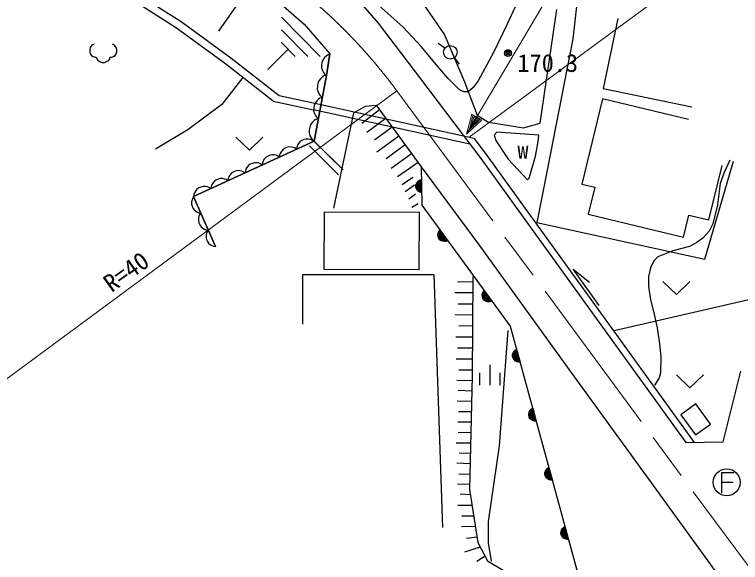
# Model space of a CAD drawing. Units: millimetres, scale not verified. Extents: x 40000 to 680000, y 20000 to 380000.
# Drawn here: x 274435 to 328260, y 269246 to 309914 of the extents above; entities that cross this region are included whole.
import ezdxf
from ezdxf.enums import TextEntityAlignment as Align

# ---------------------------------------------------------------- set-up
doc = ezdxf.new("R2010")
doc.units = ezdxf.units.MM
doc.header["$LTSCALE"] = 1000
doc.linetypes.add('CHAIN', pattern=[18.5, 12, -1.5, 3.5, -1.5])
for name, color, linetype, lineweight in [('M-BGD', 7, 'Continuous', 25), ('M-BMK', 2, 'CHAIN', 13), ('M-BMK-HTXT', 7, 'Continuous', 13), ('M-STR-HTXT', 7, 'Continuous', 13)]:
    doc.layers.add(name, color=color, linetype=linetype, lineweight=lineweight)
doc.styles.add('ＭＳ ゴシック', font='')
doc.styles.get('ＭＳ ゴシック').set_extended_font_data('MS Gothic')

msp = doc.modelspace()

# ---------------------------------------------------------------- linework, layer by layer
at = {"layer": 'M-BGD'}
for p, q in [((316597, 314841), (315829, 308112)), ((299286, 311701), (301393, 309279)), ((283786, 311300), (286785, 309387)), ((304378, 311240), (306326, 308407)), ((286446, 308891), (283501, 310770)), ((293792, 311084), (295900, 309193)), ((290863, 310558), (289571, 308670)), ((313409, 301855), (314649, 310296)), ((294227, 309716), (297105, 306794)), ((319160, 309619), (318085, 304424)), ((286785, 309387), (290472, 306697)), ((295900, 309193), (297822, 306992)), ((301393, 309279), (304457, 305244)), ((290111, 306218), (286446, 308891)), ((296177, 306801), (294220, 308788)), ((306326, 308407), (307801, 304924)), ((315829, 308112), (313940, 298490)), ((280055, 307473), (280015, 307313)), ((280175, 307633), (280055, 307473)), ((280335, 307713), (280175, 307633)), ((281855, 307633), (281695, 307713)), ((281975, 307473), (281855, 307633)), ((282015, 307313), (281975, 307473)), ((294213, 307860), (295249, 306808)), ((306339, 307404), (305852, 307756)), ((280015, 307313), (280015, 307153)), ((280015, 307153), (280055, 306993)), ((280055, 306993), (280135, 306873)), ((280135, 306873), (280255, 306793)), ((281775, 306793), (281895, 306873)), ((281895, 306873), (281975, 306993)), ((281975, 306993), (282015, 307153)), ((282015, 307153), (282015, 307313)), ((294731, 307334), (293212, 305838)), ((297534, 306821), (297418, 306711)), ((297644, 306900), (297534, 306821)), ((297556, 305390), (297822, 306992)), ((297822, 306992), (297556, 305390)), ((297818, 306969), (297644, 306900)), ((280255, 306793), (280415, 306753)), ((280415, 306753), (280495, 306753)), ((280495, 306753), (280535, 306633)), ((280535, 306633), (280615, 306513)), ((280615, 306513), (280775, 306393)), ((280775, 306393), (280935, 306353)), ((280935, 306353), (281095, 306353)), ((281095, 306353), (281215, 306393)), ((281215, 306393), (281375, 306473)), ((281375, 306473), (281455, 306553)), ((281455, 306553), (281495, 306633)), ((281495, 306633), (281535, 306753)), ((281535, 306753), (281615, 306753)), ((281615, 306753), (281775, 306793)), ((290472, 306697), (294053, 303904)), ((297229, 306353), (297198, 306163)), ((297292, 306537), (297229, 306353)), ((297418, 306711), (297292, 306537)), ((307044, 306711), (307404, 306231)), ((293609, 303489), (290111, 306218)), ((297198, 306163), (297198, 305969)), ((297198, 305969), (297261, 305763)), ((297261, 305763), (297335, 305621)), ((291365, 305240), (289794, 303233)), ((296648, 300516), (297556, 305390)), ((297556, 305390), (296648, 300516)), ((297259, 305282), (297134, 305167)), ((297378, 305363), (297259, 305282)), ((297335, 305621), (297414, 305511)), ((297564, 305432), (297378, 305363)), ((297414, 305511), (297556, 305390)), ((304457, 305244), (308998, 299235)), ((296926, 304790), (296888, 304590)), ((296996, 304985), (296926, 304790)), ((297134, 305167), (296996, 304985)), ((307801, 304924), (308746, 302445)), ((296888, 304590), (296884, 304383)), ((296884, 304383), (296947, 304164)), ((296947, 304164), (297023, 304011)), ((318085, 304424), (324649, 303066)), ((294053, 303904), (296712, 303322)), ((296966, 303619), (296848, 303511)), ((297078, 303696), (296966, 303619)), ((297023, 304011), (297104, 303892)), ((297253, 303761), (297078, 303696)), ((297104, 303892), (297253, 303761)), ((318027, 303661), (316498, 297319)), ((324413, 302122), (318027, 303661)), ((289794, 303233), (287279, 301347)), ((293609, 303489), (296614, 302831)), ((296652, 303156), (296616, 302968)), ((296718, 303339), (296652, 303156)), ((296712, 303322), (307734, 300908)), ((296848, 303511), (296718, 303339)), ((299582, 302621), (300454, 303106)), ((300454, 303106), (301253, 303178)), ((301253, 303178), (304596, 298601)), ((296616, 302968), (296613, 302773)), ((296613, 302773), (296672, 302567)), ((308198, 300295), (296614, 302831)), ((296672, 302567), (296743, 302423)), ((298105, 295549), (299582, 302621)), ((301492, 302851), (300174, 301819)), ((301366, 303024), (304596, 298601)), ((296655, 302037), (296529, 301922)), ((296774, 302118), (296655, 302037)), ((296743, 302423), (296820, 302311)), ((296959, 302187), (296774, 302118)), ((296820, 302311), (296959, 302187)), ((301970, 302197), (300558, 301167)), ((308746, 302445), (309572, 301914)), ((296321, 301545), (296284, 301345)), ((296392, 301740), (296321, 301545)), ((296529, 301922), (296392, 301740)), ((302447, 301543), (301119, 300580)), ((309572, 301914), (312169, 301501)), ((312169, 301501), (313409, 301855)), ((287279, 301347), (284886, 299921)), ((296284, 301345), (296280, 301138)), ((296280, 301138), (296342, 300919)), ((296342, 300919), (296418, 300766)), ((302924, 300890), (301298, 299702)), ((307734, 300908), (308485, 300744)), ((310183, 301170), (309989, 300952)), ((309989, 300952), (310110, 300565)), ((313302, 300952), (310183, 301170)), ((313253, 300493), (313302, 300952)), ((287717, 296399), (296648, 300516)), ((296648, 300516), (287717, 296399)), ((290847, 300817), (291847, 299857)), ((291847, 299857), (292847, 300817)), ((295590, 300460), (295472, 300313)), ((295731, 300556), (295590, 300460)), ((295883, 300626), (295731, 300556)), ((296048, 300671), (295883, 300626)), ((296235, 300665), (296048, 300671)), ((296372, 300636), (296235, 300665)), ((296484, 300594), (296372, 300636)), ((296418, 300766), (296499, 300647)), ((296619, 300502), (296484, 300594)), ((296499, 300647), (296648, 300516)), ((298799, 298380), (296648, 300516)), ((296671, 300469), (298799, 298380)), ((308485, 300744), (309401, 299532)), ((310110, 300565), (311029, 299187)), ((313060, 299405), (313253, 300493)), ((294318, 299874), (294201, 299727)), ((294459, 299969), (294318, 299874)), ((294612, 300040), (294459, 299969)), ((294776, 300085), (294612, 300040)), ((294964, 300079), (294776, 300085)), ((295101, 300049), (294964, 300079)), ((295212, 300008), (295101, 300049)), ((295347, 299916), (295212, 300008)), ((295365, 300079), (295347, 299916)), ((295406, 300190), (295365, 300079)), ((295472, 300313), (295406, 300190)), ((298446, 298025), (296296, 300161)), ((303402, 300236), (302001, 299214)), ((293047, 299287), (292929, 299141)), ((293187, 299383), (293047, 299287)), ((293340, 299453), (293187, 299383)), ((293504, 299498), (293340, 299453)), ((293692, 299492), (293504, 299498)), ((293829, 299463), (293692, 299492)), ((293940, 299422), (293829, 299463)), ((294075, 299330), (293940, 299422)), ((294093, 299492), (294075, 299330)), ((294134, 299604), (294093, 299492)), ((294201, 299727), (294134, 299604)), ((303879, 299582), (302369, 298479)), ((309401, 299532), (324818, 278161)), ((312600, 297760), (313060, 299405)), ((291916, 298797), (291775, 298701)), ((292068, 298867), (291916, 298797)), ((292233, 298912), (292068, 298867)), ((292420, 298906), (292233, 298912)), ((292557, 298877), (292420, 298906)), ((292669, 298836), (292557, 298877)), ((292804, 298744), (292669, 298836)), ((292821, 298906), (292804, 298744)), ((292863, 299017), (292821, 298906)), ((292929, 299141), (292863, 299017)), ((304357, 298928), (302841, 297870)), ((308998, 299235), (317708, 287144)), ((311029, 299187), (312480, 297640)), ((325628, 291761), (327753, 299021)), ((290644, 298211), (290503, 298115)), ((290797, 298281), (290644, 298211)), ((290961, 298326), (290797, 298281)), ((291149, 298320), (290961, 298326)), ((291286, 298291), (291149, 298320)), ((291397, 298249), (291286, 298291)), ((291532, 298157), (291397, 298249)), ((291550, 298320), (291532, 298157)), ((291591, 298431), (291550, 298320)), ((291657, 298554), (291591, 298431)), ((291775, 298701), (291657, 298554)), ((304596, 298601), (304626, 295758)), ((304596, 298601), (304626, 295758)), ((304596, 298601), (308887, 292797)), ((313940, 298490), (313173, 294476)), ((325923, 294676), (326892, 298698)), ((289525, 297695), (289372, 297624)), ((289689, 297740), (289525, 297695)), ((289877, 297734), (289689, 297740)), ((290014, 297704), (289877, 297734)), ((290125, 297663), (290014, 297704)), ((290260, 297571), (290125, 297663)), ((290278, 297734), (290260, 297571)), ((290319, 297845), (290278, 297734)), ((290386, 297968), (290319, 297845)), ((290503, 298115), (290386, 297968)), ((303975, 297828), (303177, 297282)), ((304486, 297638), (304605, 297679)), ((304605, 297679), (304616, 296679)), ((312480, 297640), (312600, 297760)), ((288418, 297153), (288253, 297108)), ((288605, 297147), (288418, 297153)), ((288742, 297118), (288605, 297147)), ((288854, 297077), (288742, 297118)), ((289006, 297147), (288989, 296985)), ((289047, 297259), (289006, 297147)), ((289114, 297382), (289047, 297259)), ((289231, 297529), (289114, 297382)), ((289372, 297624), (289231, 297529)), ((304080, 297240), (303387, 296757)), ((304190, 297255), (304229, 297375)), ((304192, 297095), (304190, 297255)), ((304229, 297375), (304288, 297476)), ((304253, 296976), (304249, 297376)), ((304288, 297476), (304387, 297577)), ((304308, 297476), (304314, 296876)), ((304375, 296817), (304367, 297537)), ((304387, 297577), (304486, 297638)), ((304426, 297598), (304435, 296757)), ((304496, 296738), (304486, 297618)), ((304546, 297639), (304556, 296719)), ((316498, 297319), (317454, 297089)), ((287776, 296672), (287735, 296561)), ((287842, 296796), (287776, 296672)), ((287960, 296942), (287842, 296796)), ((288101, 297038), (287960, 296942)), ((288253, 297108), (288101, 297038)), ((288989, 296985), (288854, 297077)), ((304233, 296975), (304192, 297095)), ((304294, 296876), (304233, 296975)), ((304395, 296777), (304294, 296876)), ((304496, 296718), (304395, 296777)), ((304616, 296679), (304496, 296718)), ((317454, 297089), (316973, 295094)), ((287599, 296149), (287569, 296022)), ((287639, 296251), (287599, 296149)), ((287727, 296375), (287639, 296251)), ((287735, 296561), (287717, 296399)), ((289327, 292708), (287717, 296399)), ((287717, 296399), (289327, 292708)), ((304164, 296568), (303660, 296211)), ((287569, 296022), (287560, 295848)), ((287560, 295848), (287599, 295694)), ((287599, 295694), (287661, 295551)), ((287661, 295551), (287747, 295419)), ((304353, 295854), (303891, 295581)), ((304626, 295758), (311190, 286786)), ((287747, 295419), (287881, 295307)), ((287881, 295307), (287994, 295243)), ((287994, 295243), (288097, 295203)), ((288097, 295203), (288247, 295183)), ((288153, 295050), (288109, 294939)), ((288247, 295183), (288153, 295050)), ((297402, 290991), (297421, 295270)), ((297421, 295270), (304439, 295240)), ((304439, 295240), (304421, 290960)), ((316973, 295094), (324044, 293389)), ((324044, 293389), (324440, 295033)), ((324440, 295033), (325923, 294676)), ((288077, 294803), (288067, 294616)), ((288067, 294616), (288109, 294450)), ((288109, 294939), (288077, 294803)), ((288109, 294450), (288176, 294296)), ((313173, 294476), (325628, 291761)), ((288176, 294296), (288269, 294154)), ((288269, 294154), (288413, 294033)), ((288413, 294033), (288535, 293964)), ((288535, 293964), (288645, 293921)), ((288645, 293921), (288807, 293900)), ((288807, 293900), (288719, 293776)), ((305899, 293815), (305972, 293919)), ((305972, 293919), (306562, 293111)), ((288649, 293547), (288640, 293373)), ((288640, 293373), (288678, 293219)), ((288679, 293673), (288649, 293547)), ((288719, 293776), (288679, 293673)), ((305832, 293568), (305853, 293708)), ((305842, 293452), (305832, 293568)), ((305881, 293331), (305842, 293452)), ((305848, 293580), (306202, 293096)), ((305853, 293708), (305899, 293815)), ((306095, 293141), (305858, 293464)), ((306286, 293083), (305861, 293664)), ((305874, 293748), (306370, 293070)), ((306430, 293089), (305910, 293799)), ((305947, 293851), (306490, 293108)), ((288678, 293219), (288741, 293076)), ((288741, 293076), (288827, 292944)), ((288827, 292944), (288961, 292832)), ((288961, 292832), (289074, 292768)), ((305975, 293202), (305881, 293331)), ((306078, 293129), (305975, 293202)), ((306186, 293084), (306078, 293129)), ((306326, 293062), (306186, 293084)), ((306442, 293073), (306326, 293062)), ((306562, 293111), (306442, 293073)), ((289074, 292768), (289177, 292727)), ((289177, 292727), (289327, 292708)), ((308887, 292797), (315552, 283540)), ((304421, 290960), (297402, 290991)), ((317779, 288323), (315848, 291022)), ((315848, 291022), (317063, 290046)), ((295807, 286925), (295807, 290613)), ((295807, 290613), (305513, 290612)), ((305513, 290612), (306156, 271849)), ((308417, 290473), (308369, 283107)), ((308414, 290064), (307276, 290045)), ((322505, 290096), (323505, 289136)), ((323505, 289136), (324505, 290096)), ((308409, 289246), (307081, 289254)), ((309114, 289082), (309135, 289222)), ((309124, 288966), (309114, 289082)), ((309130, 289094), (309484, 288609)), ((309135, 289222), (309181, 289329)), ((309568, 288596), (309143, 289178)), ((309156, 289261), (309652, 288583)), ((309181, 289329), (309254, 289432)), ((309712, 288603), (309192, 289313)), ((309229, 289365), (309772, 288622)), ((309254, 289432), (309844, 288625)), ((309163, 288845), (309124, 288966)), ((309377, 288655), (309140, 288978)), ((309257, 288716), (309163, 288845)), ((309360, 288643), (309257, 288716)), ((309468, 288598), (309360, 288643)), ((309608, 288576), (309468, 288598)), ((309724, 288586), (309608, 288576)), ((309844, 288625), (309724, 288586)), ((318895, 286457), (329533, 288923)), ((308404, 288427), (307318, 288428)), ((308398, 287608), (307117, 287617)), ((317708, 287144), (324208, 278152)), ((308393, 286790), (307381, 286811)), ((311021, 286455), (310372, 277896)), ((311190, 286786), (317170, 264857)), ((308388, 285971), (307153, 285979)), ((308383, 285153), (307275, 285157)), ((311369, 284686), (311400, 284798)), ((311400, 284798), (311470, 284921)), ((311420, 284803), (311578, 284224)), ((311651, 284182), (311462, 284877)), ((311470, 284921), (311551, 285005)), ((311504, 284951), (311725, 284140)), ((311551, 285005), (311656, 285075)), ((311788, 284137), (311556, 284986)), ((311609, 285021), (311851, 284133)), ((311656, 285075), (311920, 284110)), ((308377, 284334), (307189, 284342)), ((311362, 284559), (311369, 284686)), ((311404, 284405), (311362, 284559)), ((311493, 284305), (311388, 284691)), ((311474, 284300), (311404, 284405)), ((311558, 284219), (311474, 284300)), ((311681, 284149), (311558, 284219)), ((309671, 283918), (309671, 282417)), ((311793, 284117), (311681, 284149)), ((311920, 284110), (311793, 284117)), ((308372, 283516), (307375, 283528)), ((308920, 283318), (308920, 282417)), ((310421, 283318), (310421, 282417)), ((315552, 283540), (321462, 275395)), ((323514, 283179), (324514, 282219)), ((324514, 282219), (325514, 283179)), ((326979, 278191), (328277, 283441)), ((308361, 282722), (307224, 282748)), ((308369, 283107), (308180, 274654)), ((308344, 281954), (307325, 281999)), ((308327, 281185), (307258, 281209)), ((324960, 281013), (323841, 280214)), ((326034, 279509), (324960, 281013)), ((312596, 280412), (312667, 280535)), ((312847, 279797), (312658, 280491)), ((312667, 280535), (312747, 280619)), ((312700, 280565), (312921, 279754)), ((312747, 280619), (312852, 280690)), ((312984, 279751), (312752, 280600)), ((312805, 280635), (313047, 279747)), ((312852, 280690), (313116, 279725)), ((308309, 280417), (307358, 280417)), ((312558, 280174), (312565, 280300)), ((312600, 280019), (312558, 280174)), ((312565, 280300), (312596, 280412)), ((312689, 279919), (312584, 280305)), ((312670, 279914), (312600, 280019)), ((312616, 280418), (312774, 279839)), ((312754, 279833), (312670, 279914)), ((323841, 280214), (324916, 278710)), ((308292, 279649), (307292, 279671)), ((312877, 279763), (312754, 279833)), ((312989, 279732), (312877, 279763)), ((313116, 279725), (312989, 279732)), ((324916, 278710), (326034, 279509)), ((308275, 278880), (307325, 278888)), ((308258, 278112), (307183, 278105)), ((310372, 277896), (309545, 272288)), ((324208, 278152), (326979, 278191)), ((308241, 277343), (307401, 277366)), ((308223, 276575), (307233, 276627)), ((313792, 276027), (313863, 276150)), ((313863, 276150), (313943, 276234)), ((313896, 276179), (314117, 275369)), ((313943, 276234), (314049, 276304)), ((314180, 275365), (313949, 276214)), ((314001, 276250), (314243, 275362)), ((314049, 276304), (314312, 275339)), ((308206, 275806), (307384, 275787)), ((313754, 275788), (313761, 275914)), ((313796, 275634), (313754, 275788)), ((313761, 275914), (313792, 276027)), ((313885, 275534), (313780, 275920)), ((313866, 275528), (313796, 275634)), ((313812, 276032), (313970, 275453)), ((314043, 275411), (313854, 276106)), ((326842, 275916), (326842, 274396)), ((326842, 275916), (327763, 275916)), ((308189, 275038), (307283, 275064)), ((313950, 275448), (313866, 275528)), ((314073, 275378), (313950, 275448)), ((314185, 275346), (314073, 275378)), ((314312, 275339), (314185, 275346)), ((321462, 275395), (326913, 267880)), ((326842, 275196), (327722, 275196)), ((308180, 274654), (308794, 270734)), ((308242, 274262), (307477, 274306)), ((308365, 273478), (307309, 273466)), ((308487, 272694), (307595, 272693)), ((308610, 271910), (307586, 271885)), ((309545, 272288), (309545, 270694)), ((315059, 271764), (315139, 271848)), ((315139, 271848), (315245, 271918)), ((315376, 270980), (315145, 271829)), ((315197, 271864), (315439, 270976)), ((315245, 271918), (315508, 270953)), ((314950, 271402), (314957, 271529)), ((314992, 271248), (314950, 271402)), ((314957, 271529), (314988, 271641)), ((315081, 271148), (314976, 271534)), ((314988, 271641), (315059, 271764)), ((315008, 271646), (315166, 271067)), ((315239, 271025), (315050, 271720)), ((315092, 271794), (315313, 270983)), ((308733, 271126), (307956, 271028)), ((315062, 271143), (314992, 271248)), ((315146, 271062), (315062, 271143)), ((315269, 270992), (315146, 271062)), ((315381, 270960), (315269, 270992)), ((315508, 270953), (315381, 270960)), ((308971, 270392), (307805, 270020)), ((308794, 270734), (309503, 269365)), ((309545, 270694), (309782, 269337)), ((309326, 269707), (308712, 269315)), ((309503, 269365), (310778, 268609))]:
    msp.add_line(p, q, dxfattribs=at)
for points in [[(314225, 316000), (313497, 314802), (312796, 313416), (311887, 311192), (310934, 309143), (309949, 307093), (308800, 304985), (308452, 304496), (308060, 304177), (307739, 304173), (307403, 304344), (306571, 305177), (305829, 306064), (304615, 307523), (303238, 309003), (300998, 310999), (298765, 312778), (298133, 312864)], [(327476, 299109), (327040, 298197), (326758, 297371), (326559, 295790), (326220, 294373), (325926, 293841), (325486, 293339), (325013, 292981), (324468, 292708), (323242, 292365), (322139, 291935), (321837, 291634), (321577, 291102), (321451, 290481), (321433, 289741), (321577, 288749), (321826, 287783), (322089, 286649), (322259, 285470), (322357, 284526), (322336, 283309), (322224, 282955), (321919, 282439), (321884, 282388)]]:
    msp.add_lwpolyline(points, dxfattribs=at)
for centre, radius in [((306744, 307111), 500), ((311022, 307049), 250), ((311022, 307049), 150), ((311022, 307049), 50), ((327242, 275196), 1000)]:
    msp.add_circle(centre, radius, dxfattribs=at)
at = {"layer": 'M-BMK'}
msp.add_line((302779, 304255), (331435, 265454), dxfattribs=at)
msp.add_arc((270594, 280485), 40011, 36.4473, 119.8572, dxfattribs=at)
at = {"layer": 'M-BMK-HTXT'}
msp.add_line((270594, 280485), (302779, 304255), dxfattribs=at)
at = {"layer": 'M-STR-HTXT'}
for p, q in [((307950, 301024), (323172, 326761)), ((308133, 300809), (331550, 318029)), ((307950, 301024), (308352, 302529)), ((308352, 302529), (309075, 302101)), ((309075, 302101), (307950, 301024)), ((308164, 301385), (308425, 302416)), ((308942, 302111), (308164, 301385)), ((308286, 301592), (308498, 302304)), ((308808, 302120), (308286, 301592)), ((308425, 302416), (308942, 302111)), ((308469, 301902), (308571, 302191)), ((308674, 302130), (308469, 301902)), ((308498, 302304), (308808, 302120)), ((308571, 302191), (308674, 302130))]:
    msp.add_line(p, q, dxfattribs=at)

# ---------------------------------------------------------------- texts
at = {"layer": 'M-BGD', "style": 'ＭＳ ゴシック'}
msp.add_text('170.3', height=1320, rotation=359.999, dxfattribs=at).set_placement((311727, 305256), align=Align.BOTTOM_LEFT)
at = {"layer": 'M-BGD', "style": 'ＭＳ ゴシック', "width": 0.9}
msp.add_text('w', height=1320, rotation=359.999, dxfattribs=at).set_placement((311727, 298816), align=Align.BOTTOM_LEFT)
at = {"layer": 'M-BMK-HTXT', "style": 'ＭＳ ゴシック'}
msp.add_text('R=40', height=1320, rotation=35.599, dxfattribs=at).set_placement((281866, 288917), align=Align.BOTTOM_LEFT)

doc.saveas('drawing.dxf')
